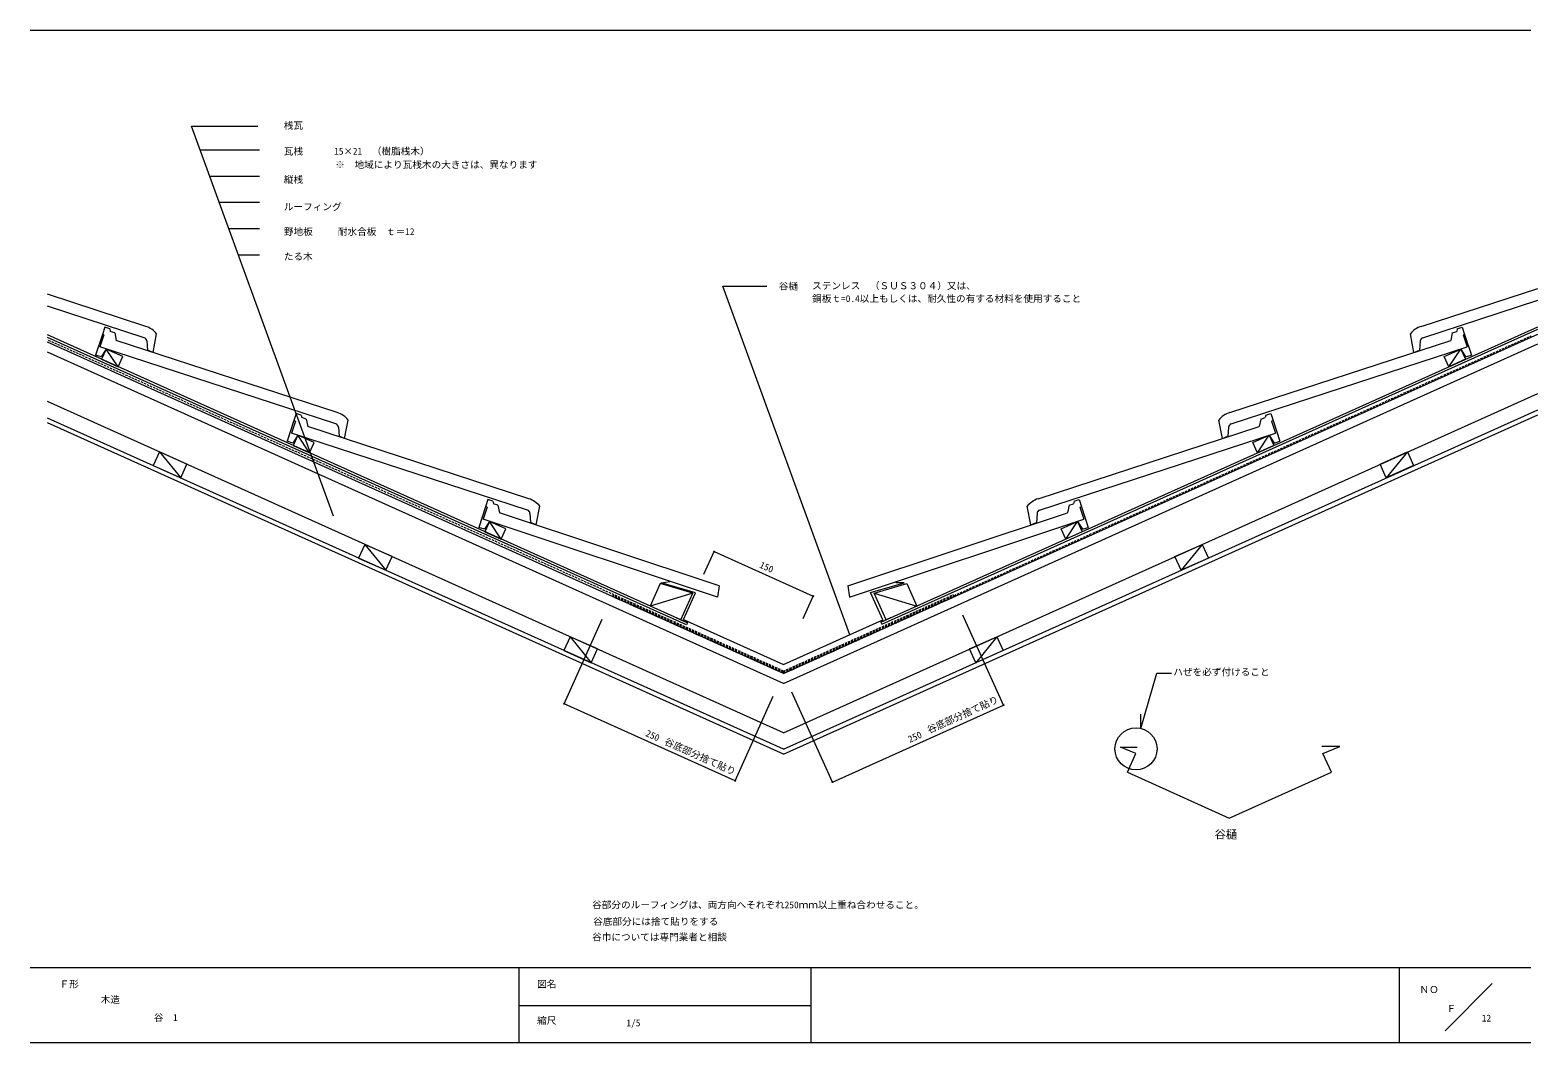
# Model space of a CAD drawing. Units: millimetres, scale not verified. Extents: x -198 to 204, y -140 to 130.
import ezdxf
from ezdxf.enums import TextEntityAlignment as Align

# ---------------------------------------------------------------- set-up
doc = ezdxf.new("R2010")
doc.units = ezdxf.units.MM
doc.header["$LTSCALE"] = 0.5
doc.header["$PDMODE"] = 32
doc.header["$PDSIZE"] = 0.25
doc.linetypes.add('DASHED1', pattern=[1.8, 1.2, -0.6])
for name, color, linetype, lineweight in [('0-0', 5, 'Continuous', 18), ('0-1', 7, 'Continuous', 18), ('1-0', 7, 'Continuous', 18), ('1-1', 7, 'Continuous', 18), ('1-2', 3, 'Continuous', 18), ('1-3', 2, 'Continuous', 18), ('1-4', 7, 'Continuous', 18), ('1-5', 6, 'DASHED1', 18)]:
    doc.layers.add(name, color=color, linetype=linetype, lineweight=lineweight)
doc.styles.add('ＭＳ ゴシック', font='')
doc.styles.get('ＭＳ ゴシック').set_extended_font_data('MS Gothic')

msp = doc.modelspace()

# ---------------------------------------------------------------- linework, layer by layer
at = {"layer": '0-0'}
for p, q in [((-197.5676, 130.0135), (202.4324, 130.0135)), ((202.4324, -119.9865), (-197.5676, -119.9865)), ((-67.2973, -119.9865), (-67.2973, -139.9865)), ((10.5405, -119.9865), (10.5405, -139.9865)), ((167.4325, -139.9865), (167.4325, -119.9865)), ((192.1622, -124.1757), (179.5946, -136.7432)), ((-67.2973, -129.9865), (10.5405, -129.9865)), ((202.4324, -139.9865), (-197.5676, -139.9865))]:
    msp.add_line(p, q, dxfattribs=at)
at = {"layer": '0-1'}
for p, q in [((-152.2887, 98.1171), (-136.428, 98.1171)), ((-149.7409, 91.1171), (-136.428, 91.1171)), ((-147.1931, 84.1171), (-136.428, 84.1171)), ((-144.6453, 77.1171), (-136.428, 77.1171)), ((-142.0975, 70.1171), (-136.428, 70.1171))]:
    msp.add_line(p, q, dxfattribs=at)
at = {"layer": '1-0'}
for p, q in [((-22.3876, -28.0055), (-192.973, 48.758)), ((3.2436, -41.5134), (204.3243, 48.973)), ((29.2066, -27.8561), (204.3243, 50.9468)), ((29.4528, -28.4033), (204.3243, 50.2889)), ((-22.6338, -28.5526), (-192.973, 48.1)), ((3.2436, -41.5134), (-192.973, 46.7841)), ((3.2436, -44.1452), (204.3243, 46.3412)), ((3.2436, -44.1452), (-192.973, 44.1523)), ((3.2436, -57.3042), (204.3243, 33.1821)), ((3.2436, -57.3042), (-192.973, 30.9933)), ((3.2436, -61.6905), (204.3243, 28.7958)), ((3.2436, -61.6905), (-192.973, 26.6069)), ((3.2436, -63.0064), (-192.973, 25.291)), ((3.2436, -63.0064), (204.3243, 27.4799)), ((-163.0918, 17.5468), (-157.4379, 10.6162)), ((169.579, 17.5468), (163.9251, 10.6162)), ((-108.3766, -7.0751), (-102.7226, -14.0057)), ((114.8637, -7.0751), (109.2098, -14.0057)), ((-22.3876, -28.0055), (-22.6338, -28.5526)), ((29.2066, -27.8561), (29.4528, -28.4033)), ((-53.6613, -31.697), (-48.0074, -38.6276)), ((60.1484, -31.697), (54.4945, -38.6276))]:
    msp.add_line(p, q, dxfattribs=at)
at = {"layer": '1-0', "linetype": 'DASHED1'}
for p, q in [((48.7247, -20.7179), (202.5226, 48.4912)), ((3.2436, -40.8554), (-192.973, 47.4421)), ((3.2436, -41.1844), (-42.2142, -20.7284)), ((3.2436, -40.8554), (48.6016, -20.4443)), ((3.2436, -41.1844), (48.7247, -20.7179))]:
    msp.add_line(p, q, dxfattribs=at)
at = {"layer": '1-0'}
for points in [[(-157.4379, 10.6162), (-155.7965, 14.2638), (-163.0918, 17.5468), (-164.7333, 13.8991)], [(163.9251, 10.6162), (162.2837, 14.2638), (169.579, 17.5468), (171.2205, 13.8991)], [(-102.7227, -14.0057), (-101.0812, -10.358), (-108.3766, -7.0751), (-110.018, -10.7228)], [(109.2098, -14.0057), (107.5684, -10.358), (114.8637, -7.0751), (116.5052, -10.7228)], [(-48.0073, -38.6276), (-46.3659, -34.9799), (-53.6613, -31.697), (-55.3027, -35.3447)], [(54.4945, -38.6276), (52.8531, -34.9799), (60.1484, -31.697), (61.7899, -35.3447)]]:
    msp.add_lwpolyline(points, close=True, dxfattribs=at)
at = {"layer": '1-1'}
for p, q in [((-174.1352, 40.281), (-177.2814, 44.9865)), ((180.6224, 40.281), (183.7685, 44.9865)), ((-123.0676, 17.3005), (-126.2138, 22.0061)), ((129.5548, 17.3005), (132.7009, 22.0061)), ((-72, -5.6799), (-75.1462, -0.9744)), ((78.4872, -5.6799), (81.6333, -0.9744)), ((-25.3096, -26.6906), (-22.3876, -28.0055)), ((31.7968, -26.6906), (29.2066, -27.8562))]:
    msp.add_line(p, q, dxfattribs=at)
for points in [[(-174.1352, 40.281), (-172.9041, 43.0167), (-177.2814, 44.9865), (-178.5124, 42.2507)], [(180.6224, 40.281), (179.3913, 43.0167), (183.7685, 44.9865), (184.9996, 42.2507)], [(-123.0676, 17.3005), (-121.8365, 20.0363), (-126.2138, 22.0061), (-127.4448, 19.2703)], [(129.5548, 17.3005), (128.3237, 20.0363), (132.7009, 22.0061), (133.932, 19.2703)], [(-72, -5.6799), (-70.7689, -2.9441), (-75.1462, -0.9744), (-76.3773, -3.7101)], [(78.4872, -5.6799), (77.2561, -2.9441), (81.6333, -0.9744), (82.8644, -3.7101)]]:
    msp.add_lwpolyline(points, close=True, dxfattribs=at)
at = {"layer": '1-2'}
for p, q in [((173.2506, 51.0358), (204.3243, 61.1708)), ((-166.7634, 51.0358), (-192.973, 59.5843)), ((-167.1704, 48.013), (-192.973, 56.4287)), ((173.6576, 48.013), (204.3243, 58.0152)), ((-177.9383, 48.777), (-178.9926, 45.5446)), ((-177.6985, 50.8025), (-178.3186, 48.9011)), ((-177.9383, 48.777), (-178.3186, 48.9011)), ((-176.3675, 50.3684), (-177.6985, 50.8025)), ((-176.3675, 50.3684), (-176.2459, 49.6976)), ((-175.0324, 49.3018), (-176.2459, 49.6976)), ((-175.0324, 49.3018), (-174.6398, 47.2805)), ((-164.8211, 44.0912), (-163.8485, 49.0332)), ((171.3082, 44.0912), (170.3356, 49.0332)), ((181.5196, 49.3018), (181.127, 47.2805)), ((181.5196, 49.3018), (182.7331, 49.6976)), ((182.8547, 50.3684), (182.7331, 49.6976)), ((182.8547, 50.3684), (184.1856, 50.8025)), ((184.1856, 50.8025), (184.8058, 48.9011)), ((184.4255, 48.777), (184.8058, 48.9011)), ((184.4255, 48.777), (185.4798, 45.5446)), ((-116.1029, 25.0326), (-178.9926, 45.5446)), ((-115.6958, 28.0554), (-174.6398, 47.2805)), ((-166.4836, 47.1408), (-166.2942, 44.7345)), ((-164.8211, 44.0912), (-166.2942, 44.7345)), ((122.183, 28.0554), (181.127, 47.2805)), ((122.5901, 25.0326), (185.4798, 45.5446)), ((171.3082, 44.0912), (172.7814, 44.7345)), ((172.9708, 47.1408), (172.7814, 44.7345)), ((-126.8707, 25.7966), (-127.925, 22.5642)), ((-126.6309, 27.8221), (-127.251, 25.9206)), ((-126.8707, 25.7966), (-127.251, 25.9206)), ((-125.2999, 27.388), (-126.6309, 27.8221)), ((-125.2999, 27.388), (-125.1783, 26.7172)), ((-123.9648, 26.3214), (-125.1783, 26.7172)), ((-123.9648, 26.3214), (-123.5722, 24.3)), ((-64.6282, 5.0749), (-123.5722, 24.3)), ((-115.416, 24.1603), (-115.2266, 21.754)), ((-113.7535, 21.1108), (-112.7808, 26.0528)), ((71.1154, 5.0749), (130.0594, 24.3)), ((120.2407, 21.1108), (119.268, 26.0528)), ((121.9032, 24.1603), (121.7138, 21.754)), ((130.452, 26.3214), (130.0594, 24.3)), ((130.452, 26.3214), (131.6655, 26.7172)), ((131.7871, 27.388), (131.6655, 26.7172)), ((131.7871, 27.388), (133.118, 27.8221)), ((133.118, 27.8221), (133.7382, 25.9206)), ((133.3579, 25.7966), (133.7382, 25.9206)), ((133.3579, 25.7966), (134.4122, 22.5642)), ((-65.0353, 2.0521), (-127.925, 22.5642)), ((-113.7535, 21.1108), (-115.2266, 21.754)), ((71.5224, 2.0521), (134.4122, 22.5642)), ((120.2407, 21.1108), (121.7138, 21.754)), ((-75.5298, 4.844), (-76.1609, 2.9461)), ((-74.2014, 4.4022), (-75.5298, 4.844)), ((-74.2014, 4.4022), (-74.0837, 3.7307)), ((80.6885, 4.4022), (80.5708, 3.7307)), ((80.6885, 4.4022), (82.017, 4.844)), ((82.017, 4.844), (82.6481, 2.9461)), ((-75.7813, 2.8199), (-76.8542, -0.4064)), ((-75.7813, 2.8199), (-76.1609, 2.9461)), ((-72.8724, 3.328), (-74.0837, 3.7307)), ((-72.8724, 3.328), (-72.4915, 1.3044)), ((-13.9459, -18.1634), (-72.4915, 1.3044)), ((-64.3484, 1.1799), (-64.159, -1.2264)), ((-62.6859, -1.8697), (-61.7133, 3.0723)), ((20.4331, -18.1634), (78.9787, 1.3044)), ((69.173, -1.8697), (68.2005, 3.0723)), ((70.8356, 1.1799), (70.6462, -1.2264)), ((79.3596, 3.328), (78.9787, 1.3044)), ((79.3596, 3.328), (80.5708, 3.7307)), ((82.2685, 2.8199), (82.6481, 2.9461)), ((82.2685, 2.8199), (83.3413, -0.4064)), ((-14.3698, -21.1839), (-76.8542, -0.4064)), ((-62.6859, -1.8697), (-64.159, -1.2264)), ((20.857, -21.1839), (83.3413, -0.4064)), ((69.173, -1.8697), (70.6462, -1.2264))]:
    msp.add_line(p, q, dxfattribs=at)
at = {"layer": '1-2', "color": 7}
for p, q in [((-178.3186, 48.9011), (-180.1171, 43.387)), ((-177.6985, 50.8025), (-178.3186, 48.9011)), ((184.1856, 50.8025), (184.8058, 48.9011)), ((184.8058, 48.9011), (186.6043, 43.387)), ((-127.251, 25.9206), (-129.0495, 20.4065)), ((-126.6309, 27.8221), (-127.251, 25.9206)), ((133.118, 27.8221), (133.7382, 25.9206)), ((133.7382, 25.9206), (135.5367, 20.4065)), ((-75.5298, 4.844), (-76.1609, 2.9461)), ((82.017, 4.844), (82.6481, 2.9461)), ((-76.1609, 2.9461), (-77.991, -2.5576)), ((82.6481, 2.9461), (84.4782, -2.5576))]:
    msp.add_line(p, q, dxfattribs=at)
for points in [[(-177.2814, 44.9865), (-178.596, 42.8908), (-180.1171, 43.387)], [(183.7685, 44.9865), (185.0832, 42.8908), (186.6043, 43.387)], [(-126.2138, 22.0061), (-127.5284, 19.9104), (-129.0495, 20.4065)], [(132.7009, 22.0061), (134.0156, 19.9104), (135.5367, 20.4065)], [(-75.1461, -0.9744), (-76.4728, -3.0624), (-77.991, -2.5576)], [(81.6333, -0.9744), (82.9599, -3.0624), (84.4782, -2.5576)]]:
    msp.add_lwpolyline(points, dxfattribs=at)
at = {"layer": '1-2'}
for centre, radius, start, end in [((-168.5588, 45.2996), 6.0106, 38.40166, 72.6198), ((175.046, 45.2996), 6.0106, 107.38016, 141.5983), ((-167.4805, 47.0623), 1, 4.5006, 71.93536), ((173.9677, 47.0623), 1, 108.06419, 175.49896), ((-116.4129, 24.0819), 1, 4.5006, 71.93536), ((-117.4912, 22.3191), 6.0106, 38.40166, 72.6198), ((123.9784, 22.3191), 6.0106, 107.38016, 141.5983), ((122.9001, 24.0819), 1, 108.06419, 175.49896), ((-66.4236, -0.6613), 6.0106, 38.40166, 72.6198), ((72.9108, -0.6613), 6.0106, 107.38016, 141.5983), ((-65.3453, 1.1014), 1, 4.5006, 71.93536), ((71.8325, 1.1014), 1, 108.06419, 175.49896)]:
    msp.add_arc(centre, radius, start, end, dxfattribs=at)
at = {"layer": '1-3', "color": 7}
for p, q in [((-20.8846, -20.052), (-32.3213, -23.5353)), ((27.3718, -20.052), (38.8085, -23.5353))]:
    msp.add_line(p, q, dxfattribs=at)
at = {"layer": '1-3'}
for p, q in [((-29.382, -17.3712), (-27.0961, -17.013)), ((-20.206, -19.9834), (-29.382, -17.3712)), ((-23.4194, -27.1242), (-20.206, -19.9834))]:
    msp.add_line(p, q, dxfattribs=at)
at = {"layer": '1-3', "color": 7}
for points in [[(-24.114, -27.2286), (-20.8846, -20.052), (-29.6331, -17.5616), (-32.3213, -23.5353)], [(30.6012, -27.2286), (27.3718, -20.052), (36.1203, -17.5616), (38.8085, -23.5353)]]:
    msp.add_lwpolyline(points, dxfattribs=at)
at = {"layer": '1-3'}
for points in [[(29.6811, -27.2256), (26.3961, -19.9256), (35.4252, -17.3553), (33.2261, -17.3553)], [(-23.4194, -27.1242), (3.2436, -39.1225), (29.6811, -27.2256)]]:
    msp.add_lwpolyline(points, dxfattribs=at)
at = {"layer": '1-4'}
for p, q in [((-12.9342, 61.778), (-1.1703, 61.778)), ((20.8989, -31.1776), (-12.9342, 61.778)), ((-17.9615, -14.9956), (-15.2605, -8.9935)), ((-15.2605, -8.9935), (11.1671, -20.8859)), ((8.4662, -26.888), (11.1671, -20.8859)), ((-55.2183, -49.5858), (-45.0775, -27.0506)), ((61.8661, -49.9427), (51.0811, -25.976)), ((98.5004, -56.1504), (102.7866, -41.4549)), ((102.7866, -41.4549), (106.6302, -41.4549)), ((-9.6222, -70.104), (0.5186, -47.5689)), ((16.27, -70.461), (5.485, -46.4942)), ((-9.6222, -70.104), (-55.2183, -49.5858)), ((16.27, -70.461), (61.8661, -49.9427)), ((98.5004, -56.1504), (98.5004, -52.374))]:
    msp.add_line(p, q, dxfattribs=at)
at = {"layer": '1-4', "color": 3}
for p, q in [((-13.9459, -18.1634), (-14.3698, -21.1839)), ((20.4331, -18.1634), (20.857, -21.1839)), ((93.0776, -61.1891), (97.4917, -61.1891)), ((97.1607, -62.8307), (93.0776, -61.1891)), ((94.8985, -67.8579), (97.1607, -62.8307)), ((151.5264, -61.0154), (146.7414, -61.0154)), ((147.0876, -62.9439), (147.0328, -62.8221))]:
    msp.add_line(p, q, dxfattribs=at)
at = {"layer": '1-4'}
msp.add_lwpolyline([(-116.7268, 0.4117), (-154.5909, 104.4424), (-136.9049, 104.4424)], dxfattribs=at)
at = {"layer": '1-4', "color": 3}
for points in [[(149.2765, -67.8081), (147.0328, -62.8221), (151.5264, -61.0154)], [(94.8985, -67.8579), (122.0321, -80.068), (149.2765, -67.8081)]]:
    msp.add_lwpolyline(points, dxfattribs=at)
at = {"layer": '1-4'}
msp.add_circle((97.2122, -61.6072), 5.6068, dxfattribs=at)
for p in [(-15.2605, -8.9935), (11.1671, -20.8859), (-55.2183, -49.5858), (61.8661, -49.9427), (-9.6222, -70.104), (16.27, -70.461)]:
    msp.add_point(p, dxfattribs=at)
at = {"layer": '1-5'}
for q in [(-42.3525, -20.9951), (48.8397, -20.9951)]:
    msp.add_line((3.2436, -41.5134), q, dxfattribs=at)

# ---------------------------------------------------------------- texts
at = {"layer": '0-0', "color": 7, "style": 'ＭＳ ゴシック'}
for s, p in [('Ｆ形', (-189.7297, -125.7973)), ('図名', (-62.4324, -125.7973)), ('木造', (-178.7681, -129.91)), ('ＮＯ', (172.7778, -127.2561)), ('Ｆ', (179.9906, -132.3213)), ('縮尺', (-62.4324, -135.527)), ('1/5', (-38.6278, -136.1375))]:
    msp.add_text(s, height=1.833, dxfattribs=at).set_placement(p, align=Align.BOTTOM_LEFT)
at = {"layer": '0-1', "style": 'ＭＳ ゴシック'}
for s, p in [('瓦桟', (-129.9415, 96.2287)), ('縦桟', (-129.9415, 88.7248)), ('ルーフィング', (-129.9415, 81.4416)), ('野地板', (-129.9415, 74.8205)), ('耐水合板\u3000ｔ＝12', (-115.5598, 74.8205)), ('たる木', (-129.9415, 68.1994))]:
    msp.add_text(s, height=1.833, dxfattribs=at).set_placement(p, align=Align.BOTTOM_LEFT)
at = {"layer": '1-4', "style": 'ＭＳ ゴシック'}
for s, height, p in [('桟瓦', 1.833, (-129.9415, 103.1198)), ('15×21\u3000（樹脂桟木）', 1.833, (-116.5331, 96.2568)), ('※\u3000地域により瓦桟木の大きさは、異なります', 1.833, (-116.2251, 92.6671)), ('谷樋', 1.833, (1.9698, 60.2734)), ('ステンレス\u3000（ＳＵＳ３０４）又は、', 1.833, (10.8808, 60.3876)), ('銅板ｔ=0.4以上もしくは、耐久性の有する材料を使用すること', 1.833, (10.8808, 56.9603)), ('ハぜを必ず付けること', 1.833, (107.1494, -42.5787)), ('谷樋', 2.199, (118.161, -86.1803)), ('谷部分のルーフィングは、両方向へそれぞれ250ｍｍ以上重ね合わせること。', 1.833, (-47.771, -104.6741)), ('谷底部分には捨て貼りをする', 1.833, (-47.491, -109.1144)), ('谷巾については専門業者と相談', 1.833, (-47.7756, -113.2664)), ('谷\u30001', 1.833, (-164.6024, -134.7264)), ('12', 1.833, (189.3901, -134.8532))]:
    msp.add_text(s, height=height, dxfattribs=at).set_placement(p, align=Align.BOTTOM_LEFT)
for s, rotation, p in [('150', 335.772, (-3.5514, -13.7143)), ('谷底部分捨て貼り', 24.228, (42.2571, -58.0189)), ('250', 335.772, (-33.9249, -58.6195)), ('谷底部分捨て貼り', 335.772, (-28.926, -60.7663)), ('250', 24.228, (37.153, -60.5153))]:
    msp.add_text(s, height=1.833, rotation=rotation, dxfattribs=at).set_placement(p, align=Align.BOTTOM_LEFT)

doc.saveas('drawing.dxf')
